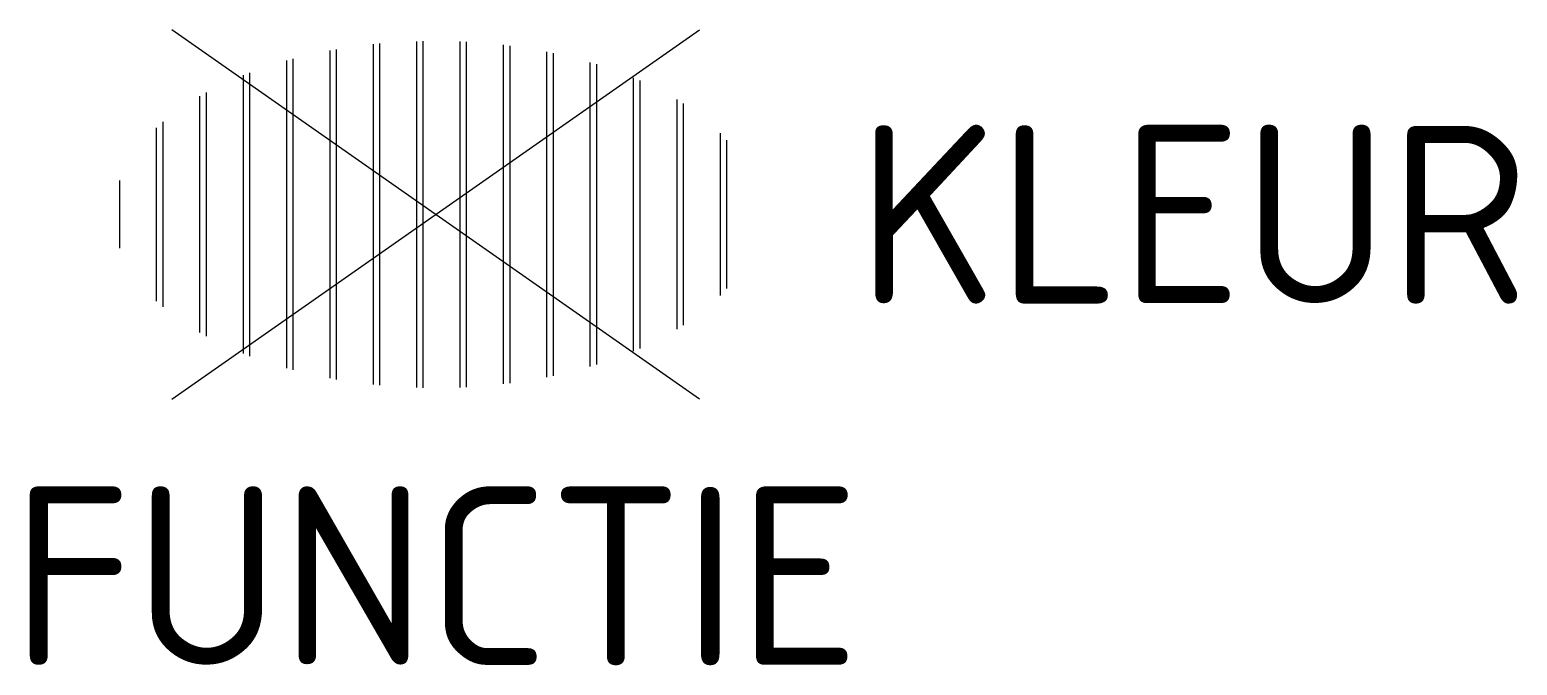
# Model space of a CAD drawing. Extents: x -4.1 to 10.9, y -4.6 to 1.9.
import ezdxf
from ezdxf.enums import TextEntityAlignment as Align

# ---------------------------------------------------------------- set-up
doc = ezdxf.new("R2010")
doc.units = 0
doc.styles.add('NLCS-ISO', font='NLCS-ISO.ttf')

msp = doc.modelspace()

# ---------------------------------------------------------------- linework, layer by layer
for p, q in [((-2.662, -1.864), (2.662, 1.864)), ((2.662, -1.864), (-2.662, 1.864))]:
    msp.add_line(p, q)
at = {"linetype": 'Continuous'}
for p, q in [((-1.065, -1.653), (-1.065, 1.653)), ((-1, -1.665), (-1, 1.665)), ((-0.628, -1.717), (-0.628, 1.717)), ((-0.563, -1.724), (-0.563, 1.724)), ((-0.19, -1.747), (-0.19, 1.747)), ((-0.125, -1.749), (-0.125, 1.749)), ((0.247, -1.745), (0.247, 1.745)), ((0.312, -1.742), (0.312, 1.742)), ((0.685, -1.711), (0.685, 1.711)), ((0.75, -1.703), (0.75, 1.703)), ((-1.503, -1.552), (-1.503, 1.552)), ((-1.438, -1.57), (-1.438, 1.57)), ((1.122, -1.642), (1.122, 1.642)), ((1.188, -1.629), (1.188, 1.629)), ((1.56, -1.535), (1.56, 1.535)), ((1.625, -1.516), (1.625, 1.516)), ((-1.94, -1.404), (-1.94, 1.404)), ((-1.875, -1.429), (-1.875, 1.429)), ((1.997, -1.38), (1.997, 1.38)), ((2.062, -1.352), (2.062, 1.352)), ((-2.312, -1.23), (-2.312, 1.23)), ((-2.378, -1.193), (-2.378, 1.193)), ((2.435, -1.159), (2.435, 1.159)), ((2.5, -1.118), (2.5, 1.118)), ((-2.75, -0.933), (-2.75, 0.933)), ((-2.815, -0.875), (-2.815, 0.875)), ((2.872, -0.819), (2.872, 0.819)), ((2.938, -0.749), (2.938, 0.749)), ((-3.188, -0.342), (-3.188, 0.342))]:
    msp.add_line(p, q, dxfattribs=at)

# ---------------------------------------------------------------- texts
at = {"style": 'NLCS-ISO'}
msp.add_attdef('KLEUR', text='', height=1.8, dxfattribs=at).set_placement((4.25, 0), align=Align.MIDDLE_LEFT)
at = {"style": 'NLCS-ISO', "flags": 1}
msp.add_attdef('FUNCTIE', text='', height=1.8, dxfattribs=at).set_placement((0, -2.75), align=Align.TOP_CENTER)

doc.saveas('drawing.dxf')
